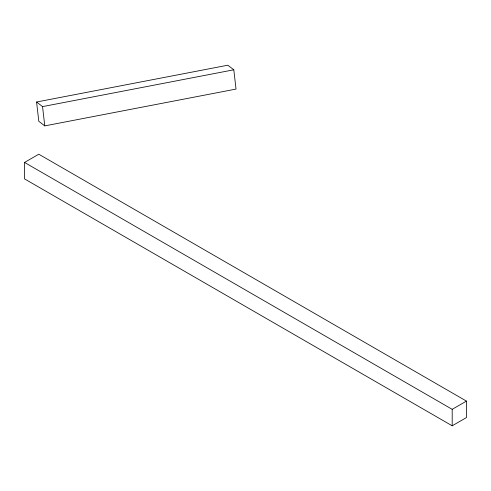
<?xml version="1.0" encoding="UTF-8"?>
<svg xmlns="http://www.w3.org/2000/svg" width="491" height="491" viewBox="0 0 491 491"><rect width="100%" height="100%" fill="white"/><g stroke="black" fill="none" stroke-linecap="round" stroke-linejoin="round"><path stroke-width="0.74" d="M24.55 162.441L38.807 154.211L466.45 401.104L466.45 417.565L452.193 425.795L24.55 178.896L24.55 162.441L452.193 409.334L466.45 401.104M36.58 102.005L227.83 65.205L233.802 69.802L236.03 89.08L44.779 125.886L38.807 121.289L36.58 102.005L42.551 106.608L44.779 125.886M42.551 106.608L233.802 69.802M452.193 409.334L452.193 425.795"/></g></svg>
